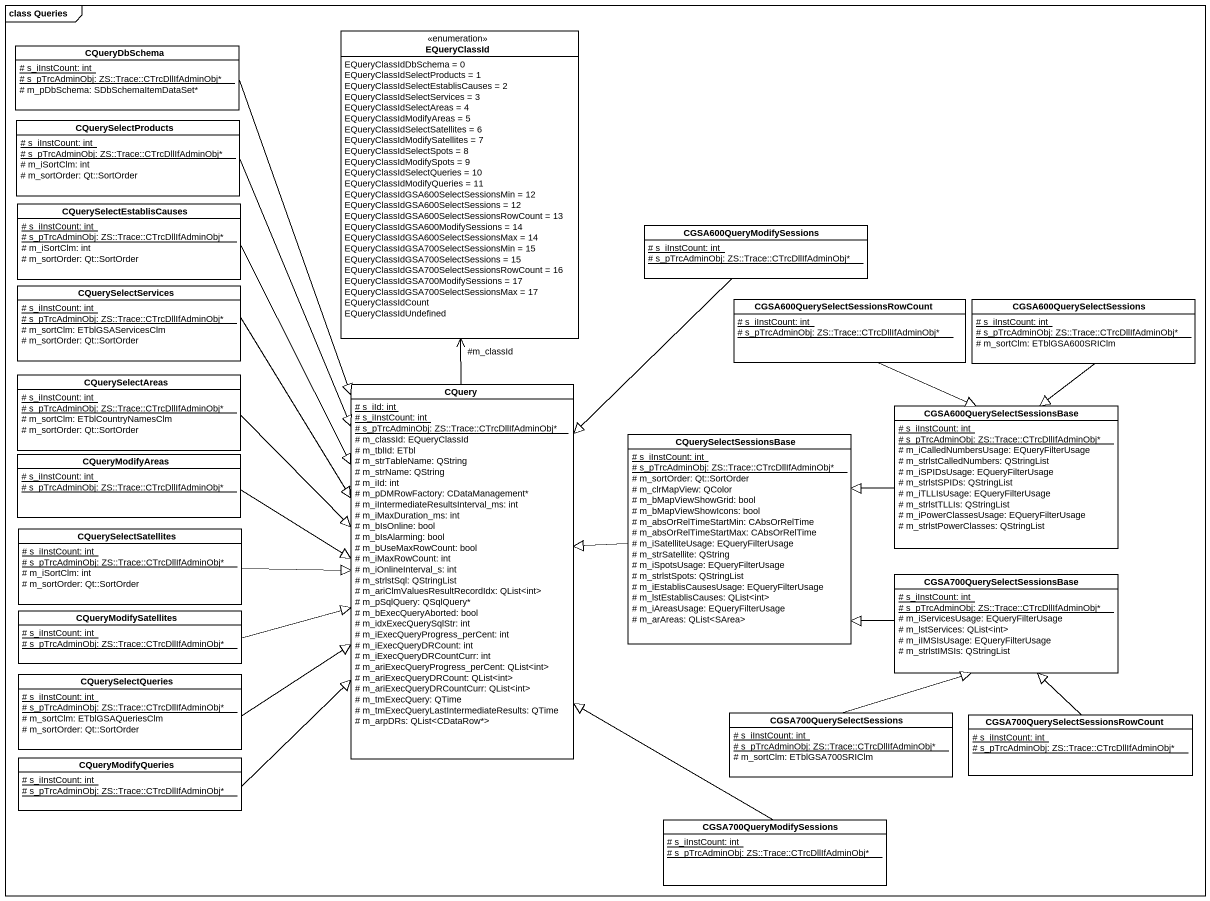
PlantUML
@startuml
mainframe class Queries
hide circle
hide empty members
skinparam classAttributeIconSize 0
enum EQueryClassId {
  EQueryClassIdDbSchema = 0
  EQueryClassIdSelectProducts = 1
  EQueryClassIdSelectEstablisCauses = 2
  EQueryClassIdSelectServices = 3
  EQueryClassIdSelectAreas = 4
  EQueryClassIdModifyAreas = 5
  EQueryClassIdSelectSatellites = 6
  EQueryClassIdModifySatellites = 7
  EQueryClassIdSelectSpots = 8
  EQueryClassIdModifySpots = 9
  EQueryClassIdSelectQueries = 10
  EQueryClassIdModifyQueries = 11
  EQueryClassIdGSA600SelectSessionsMin = 12
  EQueryClassIdGSA600SelectSessions = 12
  EQueryClassIdGSA600SelectSessionsRowCount = 13
  EQueryClassIdGSA600ModifySessions = 14
  EQueryClassIdGSA600SelectSessionsMax = 14
  EQueryClassIdGSA700SelectSessionsMin = 15
  EQueryClassIdGSA700SelectSessions = 15
  EQueryClassIdGSA700SelectSessionsRowCount = 16
  EQueryClassIdGSA700ModifySessions = 17
  EQueryClassIdGSA700SelectSessionsMax = 17
  EQueryClassIdCount
  EQueryClassIdUndefined
}
class CQueryDbSchema {
  {static} # s_iInstCount: int
  {static} # s_pTrcAdminObj: ZS::Trace::CTrcDllIfAdminObj*
  # m_pDbSchema: SDbSchemaItemDataSet*
}
class CQuerySelectProducts {
  {static} # s_iInstCount: int
  {static} # s_pTrcAdminObj: ZS::Trace::CTrcDllIfAdminObj*
  # m_iSortClm: int
  # m_sortOrder: Qt::SortOrder
}
class CQuerySelectEstablisCauses {
  {static} # s_iInstCount: int
  {static} # s_pTrcAdminObj: ZS::Trace::CTrcDllIfAdminObj*
  # m_iSortClm: int
  # m_sortOrder: Qt::SortOrder
}
class CGSA600QueryModifySessions {
  {static} # s_iInstCount: int
  {static} # s_pTrcAdminObj: ZS::Trace::CTrcDllIfAdminObj*
}
class CQuerySelectServices {
  {static} # s_iInstCount: int
  {static} # s_pTrcAdminObj: ZS::Trace::CTrcDllIfAdminObj*
  # m_sortClm: ETblGSAServicesClm
  # m_sortOrder: Qt::SortOrder
}
class "CGSA600QuerySelectSessionsRowCount" as CGSA600QuerySelectSessionsRo {
  {static} # s_iInstCount: int
  {static} # s_pTrcAdminObj: ZS::Trace::CTrcDllIfAdminObj*
}
class CGSA600QuerySelectSessions {
  {static} # s_iInstCount: int
  {static} # s_pTrcAdminObj: ZS::Trace::CTrcDllIfAdminObj*
  # m_sortClm: ETblGSA600SRIClm
}
class CQuerySelectAreas {
  {static} # s_iInstCount: int
  {static} # s_pTrcAdminObj: ZS::Trace::CTrcDllIfAdminObj*
  # m_sortClm: ETblCountryNamesClm
  # m_sortOrder: Qt::SortOrder
}
class CQuery {
  {static} # s_iId: int
  {static} # s_iInstCount: int
  {static} # s_pTrcAdminObj: ZS::Trace::CTrcDllIfAdminObj*
  # m_classId: EQueryClassId
  # m_tblId: ETbl
  # m_strTableName: QString
  # m_strName: QString
  # m_iId: int
  # m_pDMRowFactory: CDataManagement*
  # m_iIntermediateResultsInterval_ms: int
  # m_iMaxDuration_ms: int
  # m_bIsOnline: bool
  # m_bIsAlarming: bool
  # m_bUseMaxRowCount: bool
  # m_iMaxRowCount: int
  # m_iOnlineInterval_s: int
  # m_strlstSql: QStringList
  # m_ariClmValuesResultRecordIdx: QList<int>
  # m_pSqlQuery: QSqlQuery*
  # m_bExecQueryAborted: bool
  # m_idxExecQuerySqlStr: int
  # m_iExecQueryProgress_perCent: int
  # m_iExecQueryDRCount: int
  # m_iExecQueryDRCountCurr: int
  # m_ariExecQueryProgress_perCent: QList<int>
  # m_ariExecQueryDRCount: QList<int>
  # m_ariExecQueryDRCountCurr: QList<int>
  # m_tmExecQuery: QTime
  # m_tmExecQueryLastIntermediateResults: QTime
  # m_arpDRs: QList<CDataRow*>
}
class "CGSA600QuerySelectSessionsBase" as CGSA600QuerySelectSessionsBa {
  {static} # s_iInstCount: int
  {static} # s_pTrcAdminObj: ZS::Trace::CTrcDllIfAdminObj*
  # m_iCalledNumbersUsage: EQueryFilterUsage
  # m_strlstCalledNumbers: QStringList
  # m_iSPIDsUsage: EQueryFilterUsage
  # m_strlstSPIDs: QStringList
  # m_iTLLIsUsage: EQueryFilterUsage
  # m_strlstTLLIs: QStringList
  # m_iPowerClassesUsage: EQueryFilterUsage
  # m_strlstPowerClasses: QStringList
}
class CQueryModifyAreas {
  {static} # s_iInstCount: int
  {static} # s_pTrcAdminObj: ZS::Trace::CTrcDllIfAdminObj*
}
class CQuerySelectSessionsBase {
  {static} # s_iInstCount: int
  {static} # s_pTrcAdminObj: ZS::Trace::CTrcDllIfAdminObj*
  # m_sortOrder: Qt::SortOrder
  # m_clrMapView: QColor
  # m_bMapViewShowGrid: bool
  # m_bMapViewShowIcons: bool
  # m_absOrRelTimeStartMin: CAbsOrRelTime
  # m_absOrRelTimeStartMax: CAbsOrRelTime
  # m_iSatelliteUsage: EQueryFilterUsage
  # m_strSatellite: QString
  # m_iSpotsUsage: EQueryFilterUsage
  # m_strlstSpots: QStringList
  # m_iEstablisCausesUsage: EQueryFilterUsage
  # m_lstEstablisCauses: QList<int>
  # m_iAreasUsage: EQueryFilterUsage
  # m_arAreas: QList<SArea>
}
class CQuerySelectSatellites {
  {static} # s_iInstCount: int
  {static} # s_pTrcAdminObj: ZS::Trace::CTrcDllIfAdminObj*
  # m_iSortClm: int
  # m_sortOrder: Qt::SortOrder
}
class "CGSA700QuerySelectSessionsBase" as CGSA700QuerySelectSessionsBa {
  {static} # s_iInstCount: int
  {static} # s_pTrcAdminObj: ZS::Trace::CTrcDllIfAdminObj*
  # m_iServicesUsage: EQueryFilterUsage
  # m_lstServices: QList<int>
  # m_iIMSIsUsage: EQueryFilterUsage
  # m_strlstIMSIs: QStringList
}
class CQueryModifySatellites {
  {static} # s_iInstCount: int
  {static} # s_pTrcAdminObj: ZS::Trace::CTrcDllIfAdminObj*
}
class CQuerySelectQueries {
  {static} # s_iInstCount: int
  {static} # s_pTrcAdminObj: ZS::Trace::CTrcDllIfAdminObj*
  # m_sortClm: ETblGSAQueriesClm
  # m_sortOrder: Qt::SortOrder
}
class CGSA700QuerySelectSessions {
  {static} # s_iInstCount: int
  {static} # s_pTrcAdminObj: ZS::Trace::CTrcDllIfAdminObj*
  # m_sortClm: ETblGSA700SRIClm
}
class "CGSA700QuerySelectSessionsRowCount" as CGSA700QuerySelectSessionsRo {
  {static} # s_iInstCount: int
  {static} # s_pTrcAdminObj: ZS::Trace::CTrcDllIfAdminObj*
}
class CQueryModifyQueries {
  {static} # s_iInstCount: int
  {static} # s_pTrcAdminObj: ZS::Trace::CTrcDllIfAdminObj*
}
class CGSA700QueryModifySessions {
  {static} # s_iInstCount: int
  {static} # s_pTrcAdminObj: ZS::Trace::CTrcDllIfAdminObj*
}
CQueryDbSchema --|> CQuery
CQuerySelectProducts --|> CQuery
CQuerySelectEstablisCauses --|> CQuery
CGSA600QueryModifySessions --|> CQuery
CQuerySelectServices --|> CQuery
CGSA600QuerySelectSessionsRo --|> CGSA600QuerySelectSessionsBa
CGSA600QuerySelectSessions --|> CGSA600QuerySelectSessionsBa
CQuerySelectAreas -right-|> CQuery
CQuery -up-> "#m_classId" EQueryClassId
CGSA600QuerySelectSessionsBa -left-|> CQuerySelectSessionsBase
CQueryModifyAreas -right-|> CQuery
CQuerySelectSessionsBase -left-|> CQuery
CQuerySelectSatellites -right-|> CQuery
CGSA700QuerySelectSessionsBa -left-|> CQuerySelectSessionsBase
CQueryModifySatellites -right-|> CQuery
CQuerySelectQueries -right-|> CQuery
CGSA700QuerySelectSessions -up-|> CGSA700QuerySelectSessionsBa
CGSA700QuerySelectSessionsRo -up-|> CGSA700QuerySelectSessionsBa
CQueryModifyQueries -up-|> CQuery
CGSA700QueryModifySessions -up-|> CQuery
@enduml
